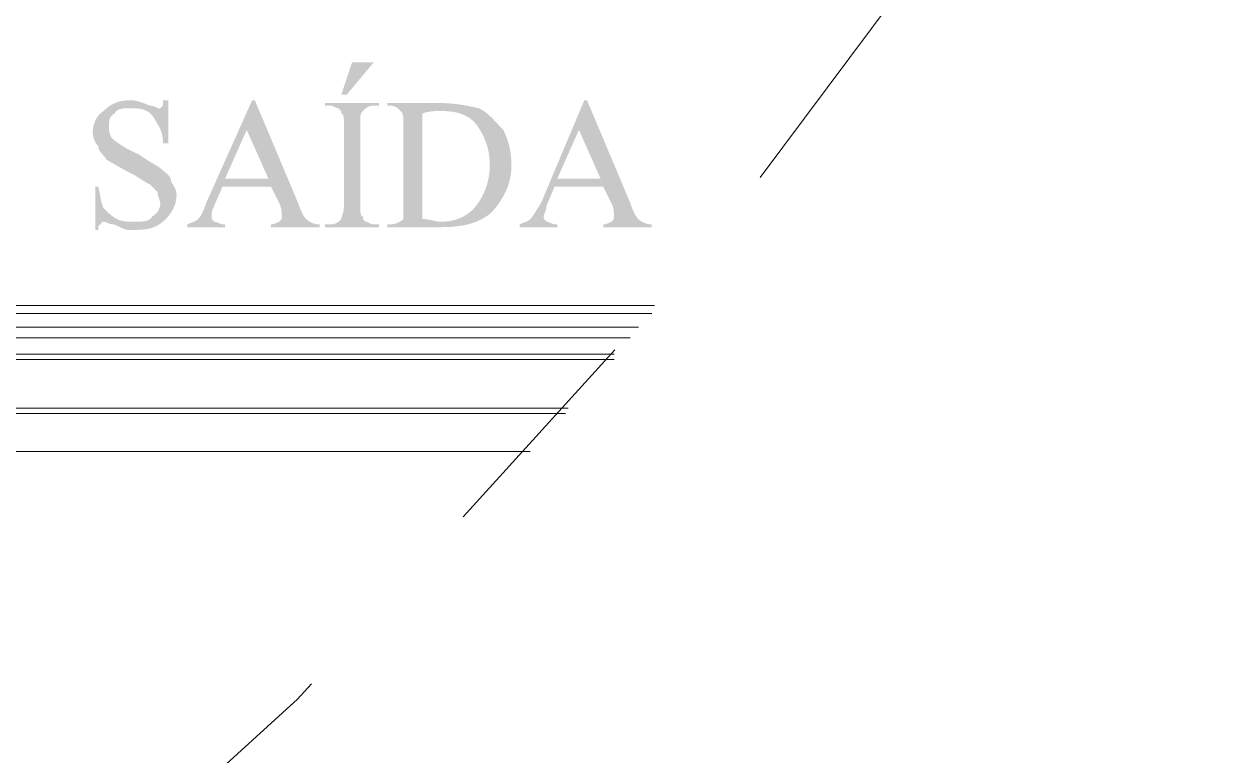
# Model space of a CAD drawing. Header units: metres. Extents: x 2999 to 3164, y 1641 to 1678.
# Drawn here: x 3008.356 to 3008.882, y 1644.201 to 1644.525 of the extents above; entities that cross this region are included whole.
import ezdxf

# ---------------------------------------------------------------- set-up
doc = ezdxf.new("R2010")
doc.units = ezdxf.units.M
doc.linetypes.add('CONTORNO_QUADRO_T', pattern=[0.35, 0.2, -0.15])

msp = doc.modelspace()

# ---------------------------------------------------------------- hatches: boundary and pattern name
at = {"true_color": 0x000007}
h = msp.add_hatch(color=7, dxfattribs=at)
h.paths.add_polyline_path([(3008.41969, 1644.49156), (3008.41969, 1644.4724), (3008.4173, 1644.4724), (3008.4173, 1644.4724), (3008.41729, 1644.47285), (3008.41727, 1644.4733), (3008.41724, 1644.47375), (3008.4172, 1644.47419), (3008.41715, 1644.47463), (3008.41709, 1644.47506), (3008.41702, 1644.47549), (3008.41694, 1644.47591), (3008.41685, 1644.47632), (3008.41676, 1644.47672), (3008.41666, 1644.47711), (3008.41655, 1644.47749), (3008.41643, 1644.47786), (3008.41631, 1644.47821), (3008.41618, 1644.47855), (3008.41605, 1644.47888), (3008.41592, 1644.47919), (3008.41578, 1644.47948), (3008.41564, 1644.47975), (3008.41549, 1644.48), (3008.41535, 1644.48023), (3008.4152, 1644.48044), (3008.41505, 1644.48062), (3008.4149, 1644.48079), (3008.4149, 1644.48079), (3008.41475, 1644.48108), (3008.4146, 1644.48138), (3008.41445, 1644.48168), (3008.4143, 1644.48198), (3008.41414, 1644.48227), (3008.41398, 1644.48256), (3008.41382, 1644.48285), (3008.41366, 1644.48314), (3008.41349, 1644.48342), (3008.41332, 1644.48369), (3008.41314, 1644.48396), (3008.41296, 1644.48423), (3008.41277, 1644.48449), (3008.41257, 1644.48474), (3008.41236, 1644.48498), (3008.41215, 1644.48522), (3008.41193, 1644.48545), (3008.4117, 1644.48567), (3008.41146, 1644.48588), (3008.41121, 1644.48608), (3008.41096, 1644.48627), (3008.41069, 1644.48645), (3008.4104, 1644.48662), (3008.41011, 1644.48677), (3008.40981, 1644.48691), (3008.40951, 1644.48705), (3008.40921, 1644.48717), (3008.40891, 1644.48728), (3008.40862, 1644.48737), (3008.40832, 1644.48746), (3008.40802, 1644.48754), (3008.40772, 1644.48761), (3008.40742, 1644.48768), (3008.40712, 1644.48773), (3008.40682, 1644.48778), (3008.40652, 1644.48782), (3008.40622, 1644.48785), (3008.40592, 1644.48788), (3008.40562, 1644.48791), (3008.40532, 1644.48792), (3008.40502, 1644.48794), (3008.40472, 1644.48795), (3008.40442, 1644.48796), (3008.40413, 1644.48796), (3008.40383, 1644.48797), (3008.40353, 1644.48797), (3008.40323, 1644.48797), (3008.40293, 1644.48797), (3008.40249, 1644.48797), (3008.40206, 1644.48797), (3008.40164, 1644.48796), (3008.40123, 1644.48796), (3008.40084, 1644.48795), (3008.40046, 1644.48793), (3008.40009, 1644.48791), (3008.39974, 1644.48788), (3008.39939, 1644.48784), (3008.39906, 1644.4878), (3008.39874, 1644.48774), (3008.39844, 1644.48767), (3008.39815, 1644.48759), (3008.39786, 1644.48749), (3008.3976, 1644.48738), (3008.39734, 1644.48726), (3008.3971, 1644.48712), (3008.39687, 1644.48696), (3008.39665, 1644.48678), (3008.39644, 1644.48658), (3008.39625, 1644.48636), (3008.39607, 1644.48612), (3008.3959, 1644.48586), (3008.39574, 1644.48557), (3008.39546, 1644.48542), (3008.39519, 1644.48525), (3008.39495, 1644.48507), (3008.39474, 1644.48488), (3008.39454, 1644.48468), (3008.39436, 1644.48447), (3008.3942, 1644.48425), (3008.39406, 1644.48402), (3008.39393, 1644.48379), (3008.39383, 1644.48354), (3008.39373, 1644.48329), (3008.39365, 1644.48303), (3008.39358, 1644.48276), (3008.39352, 1644.48249), (3008.39348, 1644.48222), (3008.39344, 1644.48194), (3008.39341, 1644.48165), (3008.39339, 1644.48136), (3008.39337, 1644.48107), (3008.39336, 1644.48078), (3008.39335, 1644.48048), (3008.39335, 1644.48019), (3008.39335, 1644.47989), (3008.39335, 1644.47959), (3008.39335, 1644.47944), (3008.39335, 1644.47929), (3008.39335, 1644.47914), (3008.39336, 1644.47898), (3008.39336, 1644.47883), (3008.39337, 1644.47867), (3008.39338, 1644.47851), (3008.39339, 1644.47835), (3008.39341, 1644.47818), (3008.39344, 1644.478), (3008.39347, 1644.47783), (3008.3935, 1644.47764), (3008.39354, 1644.47745), (3008.39359, 1644.47725), (3008.39364, 1644.47705), (3008.3937, 1644.47684), (3008.39378, 1644.47662), (3008.39385, 1644.47639), (3008.39394, 1644.47615), (3008.39404, 1644.4759), (3008.39415, 1644.47564), (3008.39427, 1644.47537), (3008.3944, 1644.47509), (3008.39455, 1644.4748), (3008.39472, 1644.47464), (3008.39492, 1644.47445), (3008.39516, 1644.47424), (3008.39543, 1644.47402), (3008.39574, 1644.47377), (3008.39608, 1644.47351), (3008.39645, 1644.47323), (3008.39685, 1644.47294), (3008.39728, 1644.47263), (3008.39774, 1644.47231), (3008.39823, 1644.47199), (3008.39874, 1644.47166), (3008.39927, 1644.47132), (3008.39983, 1644.47097), (3008.40042, 1644.47062), (3008.40102, 1644.47028), (3008.40165, 1644.46993), (3008.40229, 1644.46958), (3008.40296, 1644.46923), (3008.40364, 1644.4689), (3008.40434, 1644.46856), (3008.40505, 1644.46824), (3008.40578, 1644.46792), (3008.40652, 1644.46761), (3008.40711, 1644.46718), (3008.40769, 1644.46676), (3008.40826, 1644.46637), (3008.40881, 1644.466), (3008.40936, 1644.46565), (3008.40989, 1644.46531), (3008.4104, 1644.46499), (3008.41091, 1644.46469), (3008.4114, 1644.46439), (3008.41188, 1644.46411), (3008.41235, 1644.46384), (3008.41281, 1644.46357), (3008.41325, 1644.46332), (3008.41368, 1644.46306), (3008.4141, 1644.46281), (3008.4145, 1644.46256), (3008.41489, 1644.46231), (3008.41528, 1644.46206), (3008.41564, 1644.4618), (3008.416, 1644.46155), (3008.41634, 1644.46128), (3008.41667, 1644.46101), (3008.41699, 1644.46072), (3008.4173, 1644.46043), (3008.41745, 1644.46028), (3008.41762, 1644.46013), (3008.41779, 1644.45998), (3008.41798, 1644.45983), (3008.41817, 1644.45967), (3008.41836, 1644.45951), (3008.41856, 1644.45935), (3008.41876, 1644.45919), (3008.41896, 1644.45902), (3008.41916, 1644.45885), (3008.41935, 1644.45867), (3008.41954, 1644.45849), (3008.41972, 1644.4583), (3008.4199, 1644.4581), (3008.42007, 1644.45789), (3008.42022, 1644.45768), (3008.42037, 1644.45746), (3008.42049, 1644.45723), (3008.42061, 1644.45699), (3008.4207, 1644.45675), (3008.42078, 1644.45649), (3008.42084, 1644.45622), (3008.42088, 1644.45594), (3008.42089, 1644.45564), (3008.42104, 1644.45535), (3008.42119, 1644.45507), (3008.42133, 1644.4548), (3008.42148, 1644.45453), (3008.42162, 1644.45428), (3008.42177, 1644.45403), (3008.42191, 1644.45379), (3008.42204, 1644.45356), (3008.42217, 1644.45333), (3008.4223, 1644.4531), (3008.42242, 1644.45287), (3008.42253, 1644.45265), (3008.42264, 1644.45242), (3008.42274, 1644.4522), (3008.42284, 1644.45197), (3008.42293, 1644.45174), (3008.42301, 1644.4515), (3008.42308, 1644.45126), (3008.42314, 1644.45102), (3008.42319, 1644.45076), (3008.42323, 1644.4505), (3008.42326, 1644.45023), (3008.42328, 1644.44995), (3008.42328, 1644.44966), (3008.42327, 1644.44906), (3008.42323, 1644.44848), (3008.42317, 1644.44792), (3008.42309, 1644.44736), (3008.42299, 1644.44682), (3008.42287, 1644.44629), (3008.42273, 1644.44577), (3008.42257, 1644.44527), (3008.4224, 1644.44477), (3008.42221, 1644.44429), (3008.422, 1644.44383), (3008.42179, 1644.44337), (3008.42155, 1644.44293), (3008.42131, 1644.4425), (3008.42106, 1644.44208), (3008.4208, 1644.44167), (3008.42053, 1644.44128), (3008.42025, 1644.4409), (3008.41997, 1644.44053), (3008.41968, 1644.44018), (3008.41939, 1644.43983), (3008.41909, 1644.4395), (3008.41879, 1644.43919), (3008.41849, 1644.43888), (3008.41804, 1644.43844), (3008.41759, 1644.43803), (3008.41714, 1644.43764), (3008.41669, 1644.43728), (3008.41623, 1644.43694), (3008.41576, 1644.43662), (3008.41529, 1644.43632), (3008.41481, 1644.43604), (3008.41433, 1644.43579), (3008.41383, 1644.43555), (3008.41332, 1644.43534), (3008.41281, 1644.43514), (3008.41228, 1644.43496), (3008.41173, 1644.4348), (3008.41117, 1644.43466), (3008.4106, 1644.43453), (3008.41001, 1644.43443), (3008.4094, 1644.43433), (3008.40877, 1644.43426), (3008.40813, 1644.4342), (3008.40746, 1644.43415), (3008.40677, 1644.43412), (3008.40606, 1644.4341), (3008.40532, 1644.43409), (3008.40517, 1644.43409), (3008.40502, 1644.43409), (3008.40487, 1644.43409), (3008.40472, 1644.43409), (3008.40457, 1644.43409), (3008.40442, 1644.43409), (3008.40428, 1644.43409), (3008.40413, 1644.43409), (3008.40398, 1644.43409), (3008.40383, 1644.43409), (3008.40368, 1644.43409), (3008.40353, 1644.43409), (3008.40338, 1644.43409), (3008.40323, 1644.43409), (3008.40308, 1644.43409), (3008.40293, 1644.43409), (3008.40278, 1644.43409), (3008.40263, 1644.43409), (3008.40248, 1644.43409), (3008.40233, 1644.43409), (3008.40218, 1644.43409), (3008.40203, 1644.43409), (3008.40188, 1644.43409), (3008.40173, 1644.43409), (3008.40158, 1644.4341), (3008.40141, 1644.43412), (3008.40123, 1644.43414), (3008.40104, 1644.43419), (3008.40084, 1644.43424), (3008.40063, 1644.4343), (3008.40041, 1644.43437), (3008.40018, 1644.43445), (3008.39994, 1644.43453), (3008.3997, 1644.43463), (3008.39945, 1644.43473), (3008.39919, 1644.43484), (3008.39892, 1644.43495), (3008.39865, 1644.43508), (3008.39838, 1644.4352), (3008.39809, 1644.43533), (3008.39781, 1644.43547), (3008.39752, 1644.43561), (3008.39723, 1644.43575), (3008.39694, 1644.43589), (3008.39664, 1644.43604), (3008.39634, 1644.43619), (3008.39604, 1644.43634), (3008.39574, 1644.43649), (3008.39545, 1644.43649), (3008.39517, 1644.43651), (3008.3949, 1644.43654), (3008.39464, 1644.43657), (3008.39439, 1644.43662), (3008.39415, 1644.43667), (3008.39393, 1644.43673), (3008.3937, 1644.4368), (3008.39349, 1644.43686), (3008.39329, 1644.43694), (3008.39309, 1644.43701), (3008.3929, 1644.43708), (3008.39272, 1644.43716), (3008.39254, 1644.43723), (3008.39237, 1644.4373), (3008.3922, 1644.43737), (3008.39203, 1644.43744), (3008.39187, 1644.4375), (3008.39171, 1644.43755), (3008.39156, 1644.43759), (3008.39141, 1644.43763), (3008.39126, 1644.43766), (3008.39111, 1644.43768), (3008.39096, 1644.43768), (3008.39081, 1644.43768), (3008.39068, 1644.43766), (3008.39056, 1644.43763), (3008.39045, 1644.43759), (3008.39035, 1644.43755), (3008.39026, 1644.4375), (3008.39018, 1644.43744), (3008.39011, 1644.43737), (3008.39005, 1644.4373), (3008.39, 1644.43723), (3008.38995, 1644.43716), (3008.38991, 1644.43708), (3008.38987, 1644.43701), (3008.38984, 1644.43694), (3008.38982, 1644.43686), (3008.3898, 1644.4368), (3008.38979, 1644.43673), (3008.38978, 1644.43667), (3008.38977, 1644.43662), (3008.38976, 1644.43657), (3008.38976, 1644.43654), (3008.38976, 1644.43651), (3008.38976, 1644.43649), (3008.38976, 1644.43649), (3008.38961, 1644.43648), (3008.38948, 1644.43646), (3008.38936, 1644.43643), (3008.38925, 1644.43639), (3008.38915, 1644.43634), (3008.38907, 1644.43628), (3008.38899, 1644.43621), (3008.38892, 1644.43613), (3008.38885, 1644.43604), (3008.3888, 1644.43595), (3008.38875, 1644.43585), (3008.38871, 1644.43574), (3008.38868, 1644.43562), (3008.38865, 1644.4355), (3008.38862, 1644.43537), (3008.38861, 1644.43524), (3008.38859, 1644.43511), (3008.38858, 1644.43497), (3008.38857, 1644.43483), (3008.38857, 1644.43468), (3008.38856, 1644.43454), (3008.38856, 1644.43439), (3008.38856, 1644.43424), (3008.38856, 1644.43409), (3008.38736, 1644.43409), (3008.38736, 1644.45325), (3008.38856, 1644.45325), (3008.38856, 1644.45325), (3008.3887, 1644.45266), (3008.38884, 1644.4521), (3008.38896, 1644.45156), (3008.38907, 1644.45104), (3008.38917, 1644.45054), (3008.38927, 1644.45007), (3008.38936, 1644.44961), (3008.38945, 1644.44917), (3008.38953, 1644.44874), (3008.38961, 1644.44834), (3008.38968, 1644.44794), (3008.38976, 1644.44756), (3008.38983, 1644.44719), (3008.38991, 1644.44684), (3008.38999, 1644.44649), (3008.39007, 1644.44615), (3008.39015, 1644.44582), (3008.39024, 1644.4455), (3008.39034, 1644.44519), (3008.39045, 1644.44488), (3008.39056, 1644.44457), (3008.39068, 1644.44427), (3008.39081, 1644.44397), (3008.39096, 1644.44367), (3008.39096, 1644.44367), (3008.39111, 1644.44351), (3008.39128, 1644.44335), (3008.39146, 1644.44317), (3008.39165, 1644.44298), (3008.39185, 1644.44279), (3008.39206, 1644.44258), (3008.39228, 1644.44238), (3008.39251, 1644.44216), (3008.39274, 1644.44194), (3008.39299, 1644.44172), (3008.39324, 1644.4415), (3008.3935, 1644.44127), (3008.39376, 1644.44105), (3008.39404, 1644.44083), (3008.39431, 1644.44061), (3008.39459, 1644.44039), (3008.39488, 1644.44017), (3008.39516, 1644.43997), (3008.39546, 1644.43976), (3008.39575, 1644.43957), (3008.39605, 1644.43938), (3008.39634, 1644.4392), (3008.39664, 1644.43904), (3008.39694, 1644.43888), (3008.39724, 1644.43874), (3008.39754, 1644.43861), (3008.39784, 1644.43848), (3008.39814, 1644.43838), (3008.39845, 1644.43828), (3008.39876, 1644.43819), (3008.39907, 1644.43811), (3008.39938, 1644.43804), (3008.3997, 1644.43798), (3008.40002, 1644.43792), (3008.40035, 1644.43787), (3008.40068, 1644.43783), (3008.40102, 1644.4378), (3008.40137, 1644.43777), (3008.40172, 1644.43775), (3008.40209, 1644.43773), (3008.40246, 1644.43771), (3008.40283, 1644.4377), (3008.40322, 1644.43769), (3008.40362, 1644.43769), (3008.40403, 1644.43769), (3008.40445, 1644.43768), (3008.40488, 1644.43768), (3008.40532, 1644.43768), (3008.40563, 1644.43768), (3008.40594, 1644.43768), (3008.40627, 1644.43769), (3008.4066, 1644.43769), (3008.40694, 1644.4377), (3008.40729, 1644.43772), (3008.40763, 1644.43774), (3008.40798, 1644.43777), (3008.40833, 1644.43781), (3008.40868, 1644.43786), (3008.40902, 1644.43791), (3008.40936, 1644.43798), (3008.4097, 1644.43806), (3008.41002, 1644.43816), (3008.41034, 1644.43827), (3008.41064, 1644.43839), (3008.41094, 1644.43853), (3008.41122, 1644.43869), (3008.41148, 1644.43887), (3008.41172, 1644.43907), (3008.41195, 1644.43929), (3008.41216, 1644.43953), (3008.41234, 1644.43979), (3008.41251, 1644.44008), (3008.4128, 1644.44023), (3008.41308, 1644.4404), (3008.41335, 1644.44058), (3008.4136, 1644.44077), (3008.41385, 1644.44097), (3008.41408, 1644.44118), (3008.4143, 1644.4414), (3008.4145, 1644.44163), (3008.4147, 1644.44187), (3008.41488, 1644.44211), (3008.41504, 1644.44236), (3008.4152, 1644.44262), (3008.41534, 1644.44289), (3008.41547, 1644.44316), (3008.41559, 1644.44343), (3008.4157, 1644.44371), (3008.41579, 1644.444), (3008.41587, 1644.44429), (3008.41594, 1644.44458), (3008.416, 1644.44487), (3008.41604, 1644.44517), (3008.41607, 1644.44547), (3008.41609, 1644.44576), (3008.4161, 1644.44606), (3008.41609, 1644.44621), (3008.41607, 1644.44636), (3008.41605, 1644.44652), (3008.41601, 1644.44667), (3008.41596, 1644.44682), (3008.41591, 1644.44698), (3008.41585, 1644.44714), (3008.41579, 1644.44731), (3008.41572, 1644.44747), (3008.41565, 1644.44765), (3008.41557, 1644.44783), (3008.4155, 1644.44801), (3008.41542, 1644.4482), (3008.41535, 1644.4484), (3008.41528, 1644.4486), (3008.41521, 1644.44881), (3008.41515, 1644.44903), (3008.41509, 1644.44926), (3008.41504, 1644.4495), (3008.41499, 1644.44975), (3008.41495, 1644.45001), (3008.41492, 1644.45028), (3008.41491, 1644.45056), (3008.4149, 1644.45085), (3008.41475, 1644.451), (3008.4146, 1644.45115), (3008.41445, 1644.4513), (3008.4143, 1644.45145), (3008.41415, 1644.4516), (3008.414, 1644.45175), (3008.41385, 1644.4519), (3008.4137, 1644.45205), (3008.41355, 1644.4522), (3008.4134, 1644.45235), (3008.41325, 1644.4525), (3008.41311, 1644.45265), (3008.41296, 1644.4528), (3008.41281, 1644.45295), (3008.41266, 1644.4531), (3008.41251, 1644.45325), (3008.41236, 1644.4534), (3008.41221, 1644.45355), (3008.41206, 1644.4537), (3008.41191, 1644.45385), (3008.41176, 1644.454), (3008.41161, 1644.45415), (3008.41146, 1644.4543), (3008.41131, 1644.45444), (3008.41115, 1644.45446), (3008.41098, 1644.45449), (3008.4108, 1644.45455), (3008.41061, 1644.45463), (3008.41039, 1644.45473), (3008.41017, 1644.45486), (3008.40993, 1644.455), (3008.40967, 1644.45515), (3008.40939, 1644.45533), (3008.4091, 1644.45552), (3008.40879, 1644.45572), (3008.40847, 1644.45594), (3008.40812, 1644.45617), (3008.40775, 1644.45641), (3008.40737, 1644.45667), (3008.40696, 1644.45693), (3008.40654, 1644.4572), (3008.40609, 1644.45748), (3008.40562, 1644.45776), (3008.40513, 1644.45805), (3008.40461, 1644.45834), (3008.40408, 1644.45864), (3008.40351, 1644.45893), (3008.40293, 1644.45923), (3008.40234, 1644.45953), (3008.40176, 1644.45983), (3008.40119, 1644.46013), (3008.40063, 1644.46043), (3008.40009, 1644.46072), (3008.39956, 1644.46101), (3008.39904, 1644.4613), (3008.39854, 1644.46158), (3008.39805, 1644.46186), (3008.39757, 1644.46214), (3008.3971, 1644.46241), (3008.39664, 1644.46268), (3008.3962, 1644.46293), (3008.39577, 1644.46319), (3008.39535, 1644.46343), (3008.39495, 1644.46367), (3008.39455, 1644.4639), (3008.39417, 1644.46412), (3008.39381, 1644.46433), (3008.39345, 1644.46453), (3008.39311, 1644.46472), (3008.39278, 1644.4649), (3008.39246, 1644.46506), (3008.39215, 1644.46522), (3008.392, 1644.46551), (3008.39183, 1644.4658), (3008.39165, 1644.46607), (3008.39147, 1644.46633), (3008.39128, 1644.46658), (3008.39109, 1644.46683), (3008.39089, 1644.46707), (3008.39069, 1644.4673), (3008.39049, 1644.46754), (3008.39029, 1644.46776), (3008.3901, 1644.46799), (3008.38991, 1644.46821), (3008.38972, 1644.46844), (3008.38955, 1644.46866), (3008.38938, 1644.46889), (3008.38923, 1644.46912), (3008.38908, 1644.46936), (3008.38895, 1644.4696), (3008.38884, 1644.46984), (3008.38874, 1644.4701), (3008.38867, 1644.47036), (3008.38861, 1644.47063), (3008.38857, 1644.47091), (3008.38856, 1644.47121), (3008.38841, 1644.47136), (3008.38826, 1644.47153), (3008.38811, 1644.47171), (3008.38797, 1644.4719), (3008.38782, 1644.4721), (3008.38768, 1644.47231), (3008.38754, 1644.47253), (3008.38741, 1644.47276), (3008.38728, 1644.473), (3008.38715, 1644.47324), (3008.38703, 1644.47349), (3008.38691, 1644.47375), (3008.38681, 1644.47402), (3008.3867, 1644.47429), (3008.38661, 1644.47456), (3008.38652, 1644.47484), (3008.38644, 1644.47513), (3008.38637, 1644.47542), (3008.38631, 1644.47571), (3008.38626, 1644.476), (3008.38622, 1644.4763), (3008.38619, 1644.4766), (3008.38617, 1644.47689), (3008.38617, 1644.47719), (3008.38617, 1644.47764), (3008.38619, 1644.47809), (3008.38622, 1644.47854), (3008.38627, 1644.47898), (3008.38633, 1644.47943), (3008.38641, 1644.47987), (3008.3865, 1644.48031), (3008.38661, 1644.48074), (3008.38673, 1644.48117), (3008.38688, 1644.4816), (3008.38704, 1644.48202), (3008.38721, 1644.48243), (3008.38741, 1644.48284), (3008.38763, 1644.48324), (3008.38786, 1644.48364), (3008.38812, 1644.48402), (3008.38839, 1644.4844), (3008.38869, 1644.48477), (3008.38901, 1644.48513), (3008.38935, 1644.48548), (3008.38972, 1644.48582), (3008.39011, 1644.48615), (3008.39052, 1644.48647), (3008.39096, 1644.48677), (3008.3914, 1644.48721), (3008.39185, 1644.48762), (3008.3923, 1644.48801), (3008.39276, 1644.48837), (3008.39321, 1644.48872), (3008.39367, 1644.48904), (3008.39413, 1644.48933), (3008.39459, 1644.48961), (3008.39506, 1644.48987), (3008.39553, 1644.4901), (3008.39601, 1644.49032), (3008.39649, 1644.49051), (3008.39698, 1644.49069), (3008.39748, 1644.49085), (3008.39798, 1644.49099), (3008.39849, 1644.49112), (3008.39901, 1644.49123), (3008.39954, 1644.49132), (3008.40008, 1644.49139), (3008.40063, 1644.49146), (3008.40119, 1644.4915), (3008.40176, 1644.49153), (3008.40234, 1644.49155), (3008.40293, 1644.49156), (3008.40323, 1644.49155), (3008.40355, 1644.49154), (3008.40388, 1644.49151), (3008.40421, 1644.49147), (3008.40456, 1644.49142), (3008.40491, 1644.49135), (3008.40527, 1644.49128), (3008.40563, 1644.49121), (3008.406, 1644.49112), (3008.40637, 1644.49102), (3008.40674, 1644.49092), (3008.40712, 1644.49081), (3008.40749, 1644.4907), (3008.40787, 1644.49058), (3008.40824, 1644.49045), (3008.4086, 1644.49032), (3008.40897, 1644.49018), (3008.40933, 1644.49005), (3008.40968, 1644.4899), (3008.41002, 1644.48976), (3008.41036, 1644.48961), (3008.41069, 1644.48946), (3008.411, 1644.48932), (3008.41131, 1644.48917), (3008.4116, 1644.48916), (3008.41188, 1644.48914), (3008.41215, 1644.48911), (3008.41241, 1644.48908), (3008.41265, 1644.48903), (3008.41288, 1644.48898), (3008.4131, 1644.48892), (3008.4133, 1644.48886), (3008.4135, 1644.48879), (3008.41368, 1644.48872), (3008.41385, 1644.48864), (3008.414, 1644.48857), (3008.41415, 1644.48849), (3008.41428, 1644.48842), (3008.4144, 1644.48835), (3008.4145, 1644.48828), (3008.4146, 1644.48821), (3008.41468, 1644.48816), (3008.41475, 1644.4881), (3008.4148, 1644.48806), (3008.41484, 1644.48802), (3008.41488, 1644.48799), (3008.41489, 1644.48797), (3008.4149, 1644.48797), (3008.41504, 1644.48797), (3008.41518, 1644.48797), (3008.4153, 1644.48797), (3008.41541, 1644.48797), (3008.41552, 1644.48798), (3008.41561, 1644.48799), (3008.4157, 1644.488), (3008.41579, 1644.48801), (3008.41587, 1644.48803), (3008.41595, 1644.48806), (3008.41602, 1644.48808), (3008.4161, 1644.48812), (3008.41617, 1644.48816), (3008.41625, 1644.48821), (3008.41633, 1644.48826), (3008.41641, 1644.48832), (3008.41649, 1644.48839), (3008.41658, 1644.48847), (3008.41668, 1644.48856), (3008.41679, 1644.48866), (3008.4169, 1644.48877), (3008.41702, 1644.48889), (3008.41715, 1644.48902), (3008.4173, 1644.48917), (3008.4173, 1644.48917), (3008.4173, 1644.48919), (3008.4173, 1644.48922), (3008.4173, 1644.48926), (3008.4173, 1644.48931), (3008.4173, 1644.48937), (3008.4173, 1644.48944), (3008.4173, 1644.48952), (3008.4173, 1644.48961), (3008.4173, 1644.4897), (3008.4173, 1644.48981), (3008.4173, 1644.48991), (3008.4173, 1644.49003), (3008.4173, 1644.49015), (3008.4173, 1644.49028), (3008.4173, 1644.49041), (3008.4173, 1644.49054), (3008.4173, 1644.49068), (3008.4173, 1644.49082), (3008.4173, 1644.49097), (3008.4173, 1644.49111), (3008.4173, 1644.49126), (3008.4173, 1644.49141), (3008.4173, 1644.49156), (3008.41969, 1644.49156), (3008.4173, 1644.49156)])
h.paths.add_polyline_path([(3008.46519, 1644.45325), (3008.44364, 1644.45325), (3008.44004, 1644.44487), (3008.44004, 1644.44487), (3008.4399, 1644.44457), (3008.43977, 1644.44429), (3008.43965, 1644.44402), (3008.43954, 1644.44376), (3008.43944, 1644.44352), (3008.43935, 1644.44328), (3008.43927, 1644.44305), (3008.4392, 1644.44283), (3008.43914, 1644.44261), (3008.43908, 1644.44241), (3008.43904, 1644.44221), (3008.439, 1644.44202), (3008.43896, 1644.44184), (3008.43893, 1644.44166), (3008.43891, 1644.44149), (3008.43889, 1644.44132), (3008.43888, 1644.44115), (3008.43887, 1644.44099), (3008.43886, 1644.44084), (3008.43885, 1644.44068), (3008.43885, 1644.44053), (3008.43885, 1644.44038), (3008.43885, 1644.44023), (3008.43885, 1644.44008), (3008.43885, 1644.44008), (3008.43885, 1644.43993), (3008.43885, 1644.4398), (3008.43885, 1644.43968), (3008.43885, 1644.43957), (3008.43886, 1644.43946), (3008.43887, 1644.43937), (3008.43888, 1644.43928), (3008.43889, 1644.43919), (3008.43891, 1644.43911), (3008.43893, 1644.43903), (3008.43896, 1644.43896), (3008.439, 1644.43888), (3008.43904, 1644.43881), (3008.43908, 1644.43873), (3008.43914, 1644.43865), (3008.4392, 1644.43857), (3008.43927, 1644.43848), (3008.43935, 1644.43839), (3008.43944, 1644.4383), (3008.43954, 1644.43819), (3008.43965, 1644.43808), (3008.43977, 1644.43796), (3008.4399, 1644.43783), (3008.44004, 1644.43768), (3008.44019, 1644.43768), (3008.44034, 1644.43766), (3008.4405, 1644.43763), (3008.44065, 1644.43759), (3008.4408, 1644.43755), (3008.44096, 1644.4375), (3008.44112, 1644.43744), (3008.44129, 1644.43737), (3008.44145, 1644.4373), (3008.44163, 1644.43723), (3008.44181, 1644.43716), (3008.44199, 1644.43708), (3008.44218, 1644.43701), (3008.44238, 1644.43694), (3008.44258, 1644.43686), (3008.44279, 1644.4368), (3008.44301, 1644.43673), (3008.44324, 1644.43667), (3008.44348, 1644.43662), (3008.44373, 1644.43657), (3008.44399, 1644.43654), (3008.44426, 1644.43651), (3008.44454, 1644.43649), (3008.44483, 1644.43649), (3008.44483, 1644.43529), (3008.42807, 1644.43529), (3008.42807, 1644.43649), (3008.42807, 1644.43649), (3008.42836, 1644.43663), (3008.42865, 1644.43676), (3008.42892, 1644.43688), (3008.42917, 1644.437), (3008.42942, 1644.4371), (3008.42966, 1644.4372), (3008.42989, 1644.43729), (3008.43011, 1644.43737), (3008.43032, 1644.43745), (3008.43053, 1644.43753), (3008.43072, 1644.43761), (3008.43091, 1644.43768), (3008.4311, 1644.43776), (3008.43128, 1644.43783), (3008.43145, 1644.43791), (3008.43162, 1644.43799), (3008.43178, 1644.43808), (3008.43194, 1644.43817), (3008.4321, 1644.43827), (3008.43226, 1644.43837), (3008.43241, 1644.43848), (3008.43256, 1644.4386), (3008.43271, 1644.43874), (3008.43286, 1644.43888), (3008.43286, 1644.43888), (3008.43301, 1644.43904), (3008.43316, 1644.4392), (3008.43331, 1644.43939), (3008.43346, 1644.43958), (3008.43361, 1644.43978), (3008.43376, 1644.44), (3008.43391, 1644.44023), (3008.43406, 1644.44048), (3008.43421, 1644.44073), (3008.43436, 1644.441), (3008.43451, 1644.44128), (3008.43466, 1644.44157), (3008.43481, 1644.44188), (3008.43496, 1644.4422), (3008.43511, 1644.44253), (3008.43525, 1644.44287), (3008.4354, 1644.44323), (3008.43555, 1644.44359), (3008.4357, 1644.44397), (3008.43585, 1644.44437), (3008.436, 1644.44477), (3008.43615, 1644.44519), (3008.4363, 1644.44562), (3008.43645, 1644.44606), (3008.45681, 1644.49156), (3008.458, 1644.49156), (3008.47716, 1644.44606), (3008.47716, 1644.44606), (3008.47731, 1644.44562), (3008.47746, 1644.44519), (3008.47761, 1644.44477), (3008.47776, 1644.44437), (3008.47791, 1644.44397), (3008.47806, 1644.44359), (3008.47821, 1644.44323), (3008.47836, 1644.44287), (3008.47851, 1644.44253), (3008.47866, 1644.4422), (3008.47881, 1644.44188), (3008.47896, 1644.44157), (3008.47911, 1644.44128), (3008.47925, 1644.441), (3008.4794, 1644.44073), (3008.47955, 1644.44048), (3008.4797, 1644.44023), (3008.47985, 1644.44), (3008.48, 1644.43978), (3008.48015, 1644.43958), (3008.4803, 1644.43939), (3008.48045, 1644.4392), (3008.4806, 1644.43904), (3008.48075, 1644.43888), (3008.48075, 1644.43888), (3008.48091, 1644.43873), (3008.48107, 1644.43858), (3008.48125, 1644.43843), (3008.48144, 1644.43829), (3008.48164, 1644.43814), (3008.48186, 1644.438), (3008.48207, 1644.43786), (3008.4823, 1644.43773), (3008.48254, 1644.4376), (3008.48278, 1644.43747), (3008.48304, 1644.43735), (3008.4833, 1644.43723), (3008.48356, 1644.43712), (3008.48383, 1644.43702), (3008.48411, 1644.43693), (3008.48439, 1644.43684), (3008.48467, 1644.43676), (3008.48496, 1644.43669), (3008.48525, 1644.43663), (3008.48555, 1644.43658), (3008.48584, 1644.43654), (3008.48614, 1644.43651), (3008.48644, 1644.43649), (3008.48674, 1644.43649), (3008.48674, 1644.43529), (3008.46519, 1644.43529), (3008.46519, 1644.43649), (3008.46519, 1644.43649), (3008.46534, 1644.43649), (3008.46551, 1644.43651), (3008.46568, 1644.43654), (3008.46587, 1644.43657), (3008.46606, 1644.43662), (3008.46625, 1644.43667), (3008.46645, 1644.43673), (3008.46665, 1644.4368), (3008.46685, 1644.43686), (3008.46705, 1644.43694), (3008.46724, 1644.43701), (3008.46743, 1644.43708), (3008.46762, 1644.43716), (3008.46779, 1644.43723), (3008.46796, 1644.4373), (3008.46811, 1644.43737), (3008.46826, 1644.43744), (3008.46839, 1644.4375), (3008.4685, 1644.43755), (3008.4686, 1644.43759), (3008.46867, 1644.43763), (3008.46873, 1644.43766), (3008.46877, 1644.43768), (3008.46878, 1644.43768), (3008.46878, 1644.43768), (3008.46892, 1644.43783), (3008.46905, 1644.43796), (3008.46917, 1644.43808), (3008.46928, 1644.43819), (3008.46938, 1644.4383), (3008.46947, 1644.43839), (3008.46955, 1644.43848), (3008.46962, 1644.43857), (3008.46968, 1644.43865), (3008.46974, 1644.43873), (3008.46979, 1644.43881), (3008.46983, 1644.43888), (3008.46986, 1644.43896), (3008.46989, 1644.43903), (3008.46991, 1644.43911), (3008.46993, 1644.43919), (3008.46995, 1644.43928), (3008.46996, 1644.43937), (3008.46997, 1644.43946), (3008.46997, 1644.43957), (3008.46997, 1644.43968), (3008.46998, 1644.4398), (3008.46998, 1644.43993), (3008.46998, 1644.44008), (3008.46998, 1644.44023), (3008.46998, 1644.4404), (3008.46997, 1644.44058), (3008.46997, 1644.44077), (3008.46997, 1644.44097), (3008.46996, 1644.44118), (3008.46995, 1644.4414), (3008.46993, 1644.44163), (3008.46991, 1644.44187), (3008.46989, 1644.44211), (3008.46986, 1644.44236), (3008.46983, 1644.44262), (3008.46979, 1644.44289), (3008.46974, 1644.44316), (3008.46968, 1644.44343), (3008.46962, 1644.44371), (3008.46955, 1644.444), (3008.46947, 1644.44429), (3008.46938, 1644.44458), (3008.46928, 1644.44487), (3008.46917, 1644.44517), (3008.46905, 1644.44547), (3008.46892, 1644.44576), (3008.46878, 1644.44606), (3008.46519, 1644.45325), (3008.46878, 1644.44606)])
h.paths.add_polyline_path([(3008.46399, 1644.45684), (3008.45441, 1644.47839), (3008.44483, 1644.45684), (3008.46399, 1644.45684), (3008.44483, 1644.45684)])
h.paths.add_polyline_path([(3008.51308, 1644.43649), (3008.51308, 1644.43529), (3008.48913, 1644.43529), (3008.48913, 1644.43649), (3008.49153, 1644.43649), (3008.49153, 1644.43649), (3008.49182, 1644.43649), (3008.4921, 1644.43651), (3008.49237, 1644.43654), (3008.49263, 1644.43658), (3008.49288, 1644.43663), (3008.49312, 1644.43669), (3008.49335, 1644.43676), (3008.49357, 1644.43684), (3008.49378, 1644.43693), (3008.49398, 1644.43702), (3008.49418, 1644.43712), (3008.49437, 1644.43723), (3008.49455, 1644.43735), (3008.49473, 1644.43747), (3008.49491, 1644.4376), (3008.49507, 1644.43773), (3008.49524, 1644.43786), (3008.4954, 1644.438), (3008.49556, 1644.43814), (3008.49571, 1644.43829), (3008.49586, 1644.43843), (3008.49602, 1644.43858), (3008.49617, 1644.43873), (3008.49632, 1644.43888), (3008.49632, 1644.43888), (3008.49632, 1644.43903), (3008.49634, 1644.43918), (3008.49637, 1644.43933), (3008.4964, 1644.43949), (3008.49645, 1644.43965), (3008.4965, 1644.43982), (3008.49656, 1644.43999), (3008.49663, 1644.44017), (3008.49669, 1644.44035), (3008.49677, 1644.44055), (3008.49684, 1644.44076), (3008.49691, 1644.44098), (3008.49699, 1644.44121), (3008.49706, 1644.44145), (3008.49713, 1644.44171), (3008.4972, 1644.44198), (3008.49727, 1644.44228), (3008.49733, 1644.44258), (3008.49738, 1644.44291), (3008.49742, 1644.44326), (3008.49746, 1644.44363), (3008.49749, 1644.44402), (3008.49751, 1644.44443), (3008.49751, 1644.44487), (3008.49751, 1644.48079), (3008.49751, 1644.48079), (3008.49751, 1644.48108), (3008.49751, 1644.48138), (3008.49751, 1644.48168), (3008.49751, 1644.48197), (3008.4975, 1644.48226), (3008.49749, 1644.48254), (3008.49748, 1644.48282), (3008.49747, 1644.48309), (3008.49745, 1644.48335), (3008.49743, 1644.48361), (3008.4974, 1644.48385), (3008.49736, 1644.48408), (3008.49732, 1644.4843), (3008.49728, 1644.4845), (3008.49722, 1644.48469), (3008.49716, 1644.48486), (3008.49709, 1644.48502), (3008.49701, 1644.48516), (3008.49692, 1644.48528), (3008.49682, 1644.48539), (3008.49671, 1644.48547), (3008.49659, 1644.48553), (3008.49646, 1644.48556), (3008.49632, 1644.48557), (3008.49632, 1644.48557), (3008.49632, 1644.48572), (3008.49632, 1644.48585), (3008.49631, 1644.48597), (3008.49631, 1644.48608), (3008.49631, 1644.48619), (3008.4963, 1644.48629), (3008.49629, 1644.48638), (3008.49627, 1644.48646), (3008.49625, 1644.48654), (3008.49623, 1644.48662), (3008.4962, 1644.4867), (3008.49617, 1644.48677), (3008.49613, 1644.48685), (3008.49608, 1644.48692), (3008.49602, 1644.487), (3008.49596, 1644.48708), (3008.49589, 1644.48717), (3008.49581, 1644.48726), (3008.49572, 1644.48735), (3008.49562, 1644.48746), (3008.49551, 1644.48757), (3008.49539, 1644.48769), (3008.49526, 1644.48783), (3008.49512, 1644.48797), (3008.49497, 1644.48797), (3008.49482, 1644.48799), (3008.49467, 1644.48802), (3008.49452, 1644.48806), (3008.49437, 1644.4881), (3008.49422, 1644.48816), (3008.49407, 1644.48821), (3008.49392, 1644.48828), (3008.49377, 1644.48835), (3008.49362, 1644.48842), (3008.49347, 1644.48849), (3008.49332, 1644.48857), (3008.49317, 1644.48864), (3008.49302, 1644.48872), (3008.49287, 1644.48879), (3008.49272, 1644.48886), (3008.49257, 1644.48892), (3008.49242, 1644.48898), (3008.49228, 1644.48903), (3008.49213, 1644.48908), (3008.49198, 1644.48911), (3008.49183, 1644.48914), (3008.49168, 1644.48916), (3008.49153, 1644.48917), (3008.48913, 1644.48917), (3008.48913, 1644.49036), (3008.51308, 1644.49036), (3008.51308, 1644.48917), (3008.51068, 1644.48917), (3008.51068, 1644.48917), (3008.51039, 1644.48916), (3008.51011, 1644.48914), (3008.50984, 1644.48911), (3008.50958, 1644.48907), (3008.50933, 1644.48902), (3008.50909, 1644.48896), (3008.50886, 1644.48889), (3008.50864, 1644.48881), (3008.50843, 1644.48872), (3008.50823, 1644.48863), (3008.50803, 1644.48853), (3008.50784, 1644.48842), (3008.50766, 1644.4883), (3008.50748, 1644.48818), (3008.5073, 1644.48806), (3008.50714, 1644.48792), (3008.50697, 1644.48779), (3008.50681, 1644.48765), (3008.50665, 1644.48751), (3008.5065, 1644.48736), (3008.50635, 1644.48722), (3008.50619, 1644.48707), (3008.50604, 1644.48692), (3008.50589, 1644.48677), (3008.50589, 1644.48677), (3008.50575, 1644.48662), (3008.50562, 1644.48647), (3008.5055, 1644.48632), (3008.50539, 1644.48616), (3008.50529, 1644.486), (3008.5052, 1644.48584), (3008.50512, 1644.48566), (3008.50505, 1644.48549), (3008.50499, 1644.4853), (3008.50493, 1644.4851), (3008.50489, 1644.48489), (3008.50485, 1644.48468), (3008.50481, 1644.48445), (3008.50478, 1644.4842), (3008.50476, 1644.48394), (3008.50474, 1644.48367), (3008.50473, 1644.48338), (3008.50472, 1644.48307), (3008.50471, 1644.48274), (3008.5047, 1644.48239), (3008.5047, 1644.48202), (3008.5047, 1644.48163), (3008.5047, 1644.48122), (3008.5047, 1644.48079), (3008.5047, 1644.44487), (3008.5047, 1644.44487), (3008.5047, 1644.44457), (3008.5047, 1644.44427), (3008.5047, 1644.44397), (3008.5047, 1644.44368), (3008.50471, 1644.44339), (3008.50472, 1644.44311), (3008.50473, 1644.44283), (3008.50474, 1644.44256), (3008.50476, 1644.4423), (3008.50478, 1644.44205), (3008.50481, 1644.4418), (3008.50485, 1644.44157), (3008.50489, 1644.44136), (3008.50493, 1644.44115), (3008.50499, 1644.44096), (3008.50505, 1644.44079), (3008.50512, 1644.44063), (3008.5052, 1644.44049), (3008.50529, 1644.44037), (3008.50539, 1644.44027), (3008.5055, 1644.44019), (3008.50562, 1644.44013), (3008.50575, 1644.44009), (3008.50589, 1644.44008), (3008.50589, 1644.44008), (3008.50589, 1644.43993), (3008.50589, 1644.4398), (3008.5059, 1644.43968), (3008.5059, 1644.43957), (3008.50591, 1644.43946), (3008.50591, 1644.43937), (3008.50592, 1644.43928), (3008.50594, 1644.43919), (3008.50596, 1644.43911), (3008.50598, 1644.43903), (3008.50601, 1644.43896), (3008.50604, 1644.43888), (3008.50608, 1644.43881), (3008.50613, 1644.43873), (3008.50619, 1644.43865), (3008.50625, 1644.43857), (3008.50632, 1644.43848), (3008.5064, 1644.43839), (3008.50649, 1644.4383), (3008.50659, 1644.43819), (3008.5067, 1644.43808), (3008.50682, 1644.43796), (3008.50695, 1644.43783), (3008.50709, 1644.43768), (3008.50724, 1644.43768), (3008.50739, 1644.43766), (3008.50754, 1644.43763), (3008.50769, 1644.43759), (3008.50784, 1644.43755), (3008.50799, 1644.4375), (3008.50814, 1644.43744), (3008.50829, 1644.43737), (3008.50844, 1644.4373), (3008.50859, 1644.43723), (3008.50874, 1644.43716), (3008.50889, 1644.43708), (3008.50904, 1644.43701), (3008.50919, 1644.43694), (3008.50934, 1644.43686), (3008.50949, 1644.4368), (3008.50964, 1644.43673), (3008.50979, 1644.43667), (3008.50994, 1644.43662), (3008.51008, 1644.43657), (3008.51023, 1644.43654), (3008.51038, 1644.43651), (3008.51053, 1644.43649), (3008.51068, 1644.43649), (3008.51308, 1644.43649), (3008.51068, 1644.43649)])
h.paths.add_polyline_path([(3008.51068, 1644.50832), (3008.49871, 1644.49396), (3008.49632, 1644.49396), (3008.50111, 1644.50832), (3008.51068, 1644.50832), (3008.50111, 1644.50832)])
h.paths.add_polyline_path([(3008.51667, 1644.43529), (3008.51667, 1644.43649), (3008.51787, 1644.43649), (3008.51787, 1644.43649), (3008.51817, 1644.43649), (3008.51847, 1644.43651), (3008.51876, 1644.43654), (3008.51906, 1644.43658), (3008.51935, 1644.43663), (3008.51964, 1644.43669), (3008.51993, 1644.43676), (3008.52022, 1644.43684), (3008.5205, 1644.43693), (3008.52077, 1644.43702), (3008.52104, 1644.43712), (3008.52131, 1644.43723), (3008.52157, 1644.43735), (3008.52182, 1644.43747), (3008.52206, 1644.4376), (3008.5223, 1644.43773), (3008.52253, 1644.43786), (3008.52275, 1644.438), (3008.52296, 1644.43814), (3008.52316, 1644.43829), (3008.52335, 1644.43843), (3008.52353, 1644.43858), (3008.5237, 1644.43873), (3008.52385, 1644.43888), (3008.52385, 1644.43888), (3008.52385, 1644.43904), (3008.52385, 1644.4392), (3008.52385, 1644.43938), (3008.52385, 1644.43957), (3008.52385, 1644.43977), (3008.52385, 1644.43998), (3008.52385, 1644.4402), (3008.52385, 1644.44043), (3008.52385, 1644.44067), (3008.52385, 1644.44091), (3008.52385, 1644.44117), (3008.52385, 1644.44142), (3008.52385, 1644.44169), (3008.52385, 1644.44196), (3008.52385, 1644.44224), (3008.52385, 1644.44252), (3008.52385, 1644.4428), (3008.52385, 1644.44309), (3008.52385, 1644.44338), (3008.52385, 1644.44367), (3008.52385, 1644.44397), (3008.52385, 1644.44427), (3008.52385, 1644.44457), (3008.52385, 1644.44487), (3008.52385, 1644.48079), (3008.52385, 1644.48079), (3008.52385, 1644.48122), (3008.52385, 1644.48163), (3008.52385, 1644.48202), (3008.52385, 1644.48239), (3008.52384, 1644.48274), (3008.52383, 1644.48307), (3008.52382, 1644.48338), (3008.52381, 1644.48367), (3008.52379, 1644.48394), (3008.52377, 1644.4842), (3008.52374, 1644.48445), (3008.5237, 1644.48468), (3008.52366, 1644.48489), (3008.52362, 1644.4851), (3008.52356, 1644.4853), (3008.5235, 1644.48549), (3008.52343, 1644.48566), (3008.52335, 1644.48584), (3008.52326, 1644.486), (3008.52316, 1644.48616), (3008.52305, 1644.48632), (3008.52293, 1644.48647), (3008.5228, 1644.48662), (3008.52266, 1644.48677), (3008.52266, 1644.48677), (3008.52251, 1644.48692), (3008.52236, 1644.48707), (3008.5222, 1644.48722), (3008.52205, 1644.48736), (3008.5219, 1644.48751), (3008.52174, 1644.48765), (3008.52158, 1644.48779), (3008.52141, 1644.48792), (3008.52125, 1644.48806), (3008.52107, 1644.48818), (3008.52089, 1644.4883), (3008.52071, 1644.48842), (3008.52052, 1644.48853), (3008.52032, 1644.48863), (3008.52012, 1644.48872), (3008.51991, 1644.48881), (3008.51969, 1644.48889), (3008.51946, 1644.48896), (3008.51922, 1644.48902), (3008.51897, 1644.48907), (3008.51871, 1644.48911), (3008.51844, 1644.48914), (3008.51816, 1644.48916), (3008.51787, 1644.48917), (3008.51667, 1644.48917), (3008.51667, 1644.49036), (3008.53822, 1644.49036), (3008.53822, 1644.49036), (3008.53926, 1644.49036), (3008.54027, 1644.49034), (3008.54125, 1644.49031), (3008.54222, 1644.49027), (3008.54316, 1644.49022), (3008.54408, 1644.49016), (3008.54497, 1644.49009), (3008.54585, 1644.49001), (3008.5467, 1644.48992), (3008.54754, 1644.48983), (3008.54835, 1644.48972), (3008.54915, 1644.48961), (3008.54992, 1644.4895), (3008.55068, 1644.48938), (3008.55142, 1644.48925), (3008.55214, 1644.48912), (3008.55285, 1644.48899), (3008.55354, 1644.48885), (3008.55422, 1644.48871), (3008.55488, 1644.48856), (3008.55552, 1644.48842), (3008.55615, 1644.48827), (3008.55677, 1644.48812), (3008.55738, 1644.48797), (3008.55738, 1644.48797), (3008.55796, 1644.48766), (3008.55853, 1644.48735), (3008.55907, 1644.48702), (3008.55959, 1644.48668), (3008.56009, 1644.48633), (3008.56058, 1644.48597), (3008.56105, 1644.4856), (3008.5615, 1644.48522), (3008.56194, 1644.48483), (3008.56238, 1644.48444), (3008.5628, 1644.48404), (3008.56321, 1644.48363), (3008.56362, 1644.48321), (3008.56403, 1644.48279), (3008.56443, 1644.48237), (3008.56483, 1644.48194), (3008.56523, 1644.4815), (3008.56563, 1644.48107), (3008.56603, 1644.48062), (3008.56644, 1644.48018), (3008.56686, 1644.47974), (3008.56728, 1644.47929), (3008.56771, 1644.47884), (3008.56815, 1644.47839), (3008.56845, 1644.47779), (3008.56873, 1644.47719), (3008.56899, 1644.47659), (3008.56925, 1644.47599), (3008.56949, 1644.47539), (3008.56972, 1644.47478), (3008.56994, 1644.47417), (3008.57015, 1644.47356), (3008.57034, 1644.47294), (3008.57052, 1644.47232), (3008.57069, 1644.47169), (3008.57085, 1644.47106), (3008.57099, 1644.47042), (3008.57112, 1644.46977), (3008.57124, 1644.46912), (3008.57135, 1644.46846), (3008.57144, 1644.46779), (3008.57152, 1644.46711), (3008.57159, 1644.46642), (3008.57164, 1644.46572), (3008.57169, 1644.46502), (3008.57172, 1644.4643), (3008.57174, 1644.46357), (3008.57174, 1644.46283), (3008.57173, 1644.46193), (3008.57169, 1644.46105), (3008.57163, 1644.46019), (3008.57155, 1644.45933), (3008.57143, 1644.45848), (3008.5713, 1644.45764), (3008.57113, 1644.45682), (3008.57095, 1644.456), (3008.57073, 1644.45519), (3008.5705, 1644.45438), (3008.57024, 1644.45359), (3008.56995, 1644.4528), (3008.56964, 1644.45202), (3008.5693, 1644.45124), (3008.56894, 1644.45047), (3008.56855, 1644.4497), (3008.56814, 1644.44894), (3008.5677, 1644.44818), (3008.56724, 1644.44742), (3008.56676, 1644.44667), (3008.56624, 1644.44592), (3008.56571, 1644.44517), (3008.56515, 1644.44442), (3008.56456, 1644.44367), (3008.56394, 1644.44294), (3008.56329, 1644.44225), (3008.5626, 1644.44159), (3008.56187, 1644.44097), (3008.56111, 1644.44038), (3008.56031, 1644.43983), (3008.55948, 1644.43932), (3008.55862, 1644.43884), (3008.55772, 1644.43839), (3008.55679, 1644.43797), (3008.55583, 1644.43759), (3008.55483, 1644.43723), (3008.55381, 1644.43691), (3008.55275, 1644.43662), (3008.55166, 1644.43636), (3008.55055, 1644.43613), (3008.5494, 1644.43593), (3008.54823, 1644.43576), (3008.54703, 1644.43561), (3008.5458, 1644.43549), (3008.54454, 1644.4354), (3008.54326, 1644.43534), (3008.54195, 1644.4353), (3008.54062, 1644.43529), (3008.51667, 1644.43529), (3008.54062, 1644.43529)])
h.paths.add_polyline_path([(3008.53223, 1644.43888), (3008.53223, 1644.43888), (3008.53268, 1644.43887), (3008.53311, 1644.43886), (3008.53353, 1644.43883), (3008.53394, 1644.43879), (3008.53433, 1644.43875), (3008.53472, 1644.43869), (3008.5351, 1644.43863), (3008.53547, 1644.43857), (3008.53583, 1644.4385), (3008.53619, 1644.43843), (3008.53653, 1644.43836), (3008.53687, 1644.43828), (3008.53721, 1644.43821), (3008.53754, 1644.43813), (3008.53786, 1644.43806), (3008.53818, 1644.43799), (3008.53849, 1644.43793), (3008.5388, 1644.43787), (3008.53911, 1644.43782), (3008.53941, 1644.43777), (3008.53972, 1644.43773), (3008.54002, 1644.43771), (3008.54032, 1644.43769), (3008.54062, 1644.43768), (3008.54062, 1644.43768), (3008.54136, 1644.4377), (3008.54211, 1644.43773), (3008.54286, 1644.4378), (3008.5436, 1644.43788), (3008.54434, 1644.43799), (3008.54507, 1644.43813), (3008.54579, 1644.43829), (3008.54651, 1644.43848), (3008.54722, 1644.43869), (3008.54793, 1644.43893), (3008.54862, 1644.43919), (3008.5493, 1644.43948), (3008.54996, 1644.43979), (3008.55062, 1644.44013), (3008.55126, 1644.44049), (3008.55188, 1644.44088), (3008.55249, 1644.44129), (3008.55307, 1644.44172), (3008.55365, 1644.44219), (3008.5542, 1644.44267), (3008.55473, 1644.44318), (3008.55523, 1644.44372), (3008.55572, 1644.44428), (3008.55618, 1644.44487), (3008.55662, 1644.44547), (3008.55705, 1644.44609), (3008.55747, 1644.44672), (3008.55787, 1644.44736), (3008.55826, 1644.44802), (3008.55863, 1644.44868), (3008.55899, 1644.44936), (3008.55933, 1644.45005), (3008.55965, 1644.45076), (3008.55996, 1644.45148), (3008.56025, 1644.45221), (3008.56052, 1644.45295), (3008.56077, 1644.4537), (3008.56101, 1644.45447), (3008.56122, 1644.45525), (3008.56141, 1644.45604), (3008.56159, 1644.45685), (3008.56174, 1644.45766), (3008.56187, 1644.45849), (3008.56197, 1644.45933), (3008.56206, 1644.46019), (3008.56212, 1644.46105), (3008.56215, 1644.46193), (3008.56217, 1644.46283), (3008.56215, 1644.46372), (3008.56212, 1644.4646), (3008.56206, 1644.46546), (3008.56197, 1644.46632), (3008.56187, 1644.46716), (3008.56174, 1644.46799), (3008.56159, 1644.46881), (3008.56141, 1644.46961), (3008.56122, 1644.4704), (3008.56101, 1644.47118), (3008.56077, 1644.47195), (3008.56052, 1644.4727), (3008.56025, 1644.47345), (3008.55996, 1644.47418), (3008.55965, 1644.47489), (3008.55933, 1644.4756), (3008.55899, 1644.47629), (3008.55863, 1644.47697), (3008.55826, 1644.47764), (3008.55787, 1644.47829), (3008.55747, 1644.47893), (3008.55705, 1644.47956), (3008.55662, 1644.48018), (3008.55618, 1644.48079), (3008.55572, 1644.48137), (3008.55523, 1644.48191), (3008.55473, 1644.48242), (3008.5542, 1644.48289), (3008.55365, 1644.48333), (3008.55307, 1644.48374), (3008.55249, 1644.48412), (3008.55188, 1644.48447), (3008.55126, 1644.48478), (3008.55062, 1644.48507), (3008.54996, 1644.48534), (3008.5493, 1644.48557), (3008.54862, 1644.48579), (3008.54793, 1644.48597), (3008.54722, 1644.48614), (3008.54651, 1644.48628), (3008.54579, 1644.48641), (3008.54507, 1644.48651), (3008.54434, 1644.48659), (3008.5436, 1644.48666), (3008.54286, 1644.48671), (3008.54211, 1644.48675), (3008.54136, 1644.48677), (3008.54062, 1644.48677), (3008.54031, 1644.48677), (3008.53999, 1644.48677), (3008.53967, 1644.48677), (3008.53933, 1644.48677), (3008.53898, 1644.48676), (3008.53863, 1644.48675), (3008.53827, 1644.48674), (3008.53791, 1644.48673), (3008.53754, 1644.48671), (3008.53717, 1644.48668), (3008.5368, 1644.48666), (3008.53642, 1644.48662), (3008.53605, 1644.48658), (3008.53568, 1644.48653), (3008.53531, 1644.48648), (3008.53494, 1644.48642), (3008.53458, 1644.48635), (3008.53422, 1644.48627), (3008.53387, 1644.48618), (3008.53352, 1644.48608), (3008.53318, 1644.48597), (3008.53286, 1644.48585), (3008.53254, 1644.48572), (3008.53223, 1644.48557), (3008.53223, 1644.48557)])
h.paths.add_polyline_path([(3008.53223, 1644.43888), (3008.53223, 1644.48557)])
h.paths.add_polyline_path([(3008.61245, 1644.45325), (3008.5909, 1644.45325), (3008.58731, 1644.44487), (3008.58731, 1644.44487), (3008.5873, 1644.44457), (3008.58729, 1644.44429), (3008.58726, 1644.44402), (3008.58722, 1644.44376), (3008.58718, 1644.44352), (3008.58712, 1644.44328), (3008.58706, 1644.44305), (3008.587, 1644.44283), (3008.58693, 1644.44261), (3008.58686, 1644.44241), (3008.58679, 1644.44221), (3008.58671, 1644.44202), (3008.58664, 1644.44184), (3008.58656, 1644.44166), (3008.58649, 1644.44149), (3008.58642, 1644.44132), (3008.58636, 1644.44115), (3008.5863, 1644.44099), (3008.58625, 1644.44084), (3008.5862, 1644.44068), (3008.58616, 1644.44053), (3008.58614, 1644.44038), (3008.58612, 1644.44023), (3008.58611, 1644.44008), (3008.58611, 1644.44008), (3008.58611, 1644.43993), (3008.58611, 1644.4398), (3008.58611, 1644.43968), (3008.58612, 1644.43957), (3008.58612, 1644.43946), (3008.58613, 1644.43937), (3008.58614, 1644.43928), (3008.58616, 1644.43919), (3008.58618, 1644.43911), (3008.5862, 1644.43903), (3008.58623, 1644.43896), (3008.58626, 1644.43888), (3008.5863, 1644.43881), (3008.58635, 1644.43873), (3008.5864, 1644.43865), (3008.58647, 1644.43857), (3008.58654, 1644.43848), (3008.58662, 1644.43839), (3008.58671, 1644.4383), (3008.58681, 1644.43819), (3008.58691, 1644.43808), (3008.58703, 1644.43796), (3008.58717, 1644.43783), (3008.58731, 1644.43768), (3008.58746, 1644.43768), (3008.58761, 1644.43766), (3008.58776, 1644.43763), (3008.58791, 1644.43759), (3008.58807, 1644.43755), (3008.58823, 1644.4375), (3008.58839, 1644.43744), (3008.58855, 1644.43737), (3008.58872, 1644.4373), (3008.58889, 1644.43723), (3008.58907, 1644.43716), (3008.58926, 1644.43708), (3008.58945, 1644.43701), (3008.58964, 1644.43694), (3008.58985, 1644.43686), (3008.59006, 1644.4368), (3008.59028, 1644.43673), (3008.59051, 1644.43667), (3008.59075, 1644.43662), (3008.591, 1644.43657), (3008.59125, 1644.43654), (3008.59152, 1644.43651), (3008.59181, 1644.43649), (3008.5921, 1644.43649), (3008.5921, 1644.43529), (3008.57534, 1644.43529), (3008.57534, 1644.43649), (3008.57534, 1644.43649), (3008.57563, 1644.43663), (3008.57591, 1644.43676), (3008.57618, 1644.43688), (3008.57644, 1644.437), (3008.57669, 1644.4371), (3008.57693, 1644.4372), (3008.57716, 1644.43729), (3008.57738, 1644.43737), (3008.57759, 1644.43745), (3008.57779, 1644.43753), (3008.57799, 1644.43761), (3008.57818, 1644.43768), (3008.57836, 1644.43776), (3008.57854, 1644.43783), (3008.57872, 1644.43791), (3008.57888, 1644.43799), (3008.57905, 1644.43808), (3008.57921, 1644.43817), (3008.57937, 1644.43827), (3008.57952, 1644.43837), (3008.57967, 1644.43848), (3008.57983, 1644.4386), (3008.57998, 1644.43874), (3008.58013, 1644.43888), (3008.58013, 1644.43888), (3008.58028, 1644.43904), (3008.58043, 1644.4392), (3008.58058, 1644.43939), (3008.58073, 1644.43958), (3008.58088, 1644.43978), (3008.58104, 1644.44), (3008.5812, 1644.44023), (3008.58137, 1644.44048), (3008.58154, 1644.44073), (3008.58171, 1644.441), (3008.58189, 1644.44128), (3008.58207, 1644.44157), (3008.58226, 1644.44188), (3008.58246, 1644.4422), (3008.58266, 1644.44253), (3008.58288, 1644.44287), (3008.5831, 1644.44323), (3008.58332, 1644.44359), (3008.58356, 1644.44397), (3008.58381, 1644.44437), (3008.58407, 1644.44477), (3008.58434, 1644.44519), (3008.58462, 1644.44562), (3008.58491, 1644.44606), (3008.60407, 1644.49156), (3008.60527, 1644.49156), (3008.62443, 1644.44606), (3008.62443, 1644.44606), (3008.62457, 1644.44562), (3008.62472, 1644.44519), (3008.62487, 1644.44477), (3008.62502, 1644.44437), (3008.62517, 1644.44397), (3008.62532, 1644.44359), (3008.62547, 1644.44323), (3008.62562, 1644.44287), (3008.62577, 1644.44253), (3008.62592, 1644.4422), (3008.62607, 1644.44188), (3008.62622, 1644.44157), (3008.62637, 1644.44128), (3008.62652, 1644.441), (3008.62667, 1644.44073), (3008.62682, 1644.44048), (3008.62697, 1644.44023), (3008.62712, 1644.44), (3008.62727, 1644.43978), (3008.62742, 1644.43958), (3008.62757, 1644.43939), (3008.62772, 1644.4392), (3008.62787, 1644.43904), (3008.62802, 1644.43888), (3008.62802, 1644.43888), (3008.62817, 1644.43873), (3008.62834, 1644.43858), (3008.62852, 1644.43843), (3008.62871, 1644.43829), (3008.62891, 1644.43814), (3008.62912, 1644.438), (3008.62934, 1644.43786), (3008.62957, 1644.43773), (3008.62981, 1644.4376), (3008.63005, 1644.43747), (3008.6303, 1644.43735), (3008.63056, 1644.43723), (3008.63083, 1644.43712), (3008.6311, 1644.43702), (3008.63137, 1644.43693), (3008.63165, 1644.43684), (3008.63194, 1644.43676), (3008.63223, 1644.43669), (3008.63252, 1644.43663), (3008.63281, 1644.43658), (3008.63311, 1644.43654), (3008.63341, 1644.43651), (3008.6337, 1644.43649), (3008.634, 1644.43649), (3008.634, 1644.43529), (3008.61245, 1644.43529), (3008.61245, 1644.43649), (3008.61245, 1644.43649), (3008.61261, 1644.43649), (3008.61277, 1644.43651), (3008.61295, 1644.43654), (3008.61313, 1644.43657), (3008.61332, 1644.43662), (3008.61352, 1644.43667), (3008.61372, 1644.43673), (3008.61392, 1644.4368), (3008.61411, 1644.43686), (3008.61431, 1644.43694), (3008.61451, 1644.43701), (3008.6147, 1644.43708), (3008.61488, 1644.43716), (3008.61506, 1644.43723), (3008.61522, 1644.4373), (3008.61538, 1644.43737), (3008.61552, 1644.43744), (3008.61565, 1644.4375), (3008.61576, 1644.43755), (3008.61586, 1644.43759), (3008.61594, 1644.43763), (3008.616, 1644.43766), (3008.61603, 1644.43768), (3008.61604, 1644.43768), (3008.61604, 1644.43768), (3008.61619, 1644.43783), (3008.61632, 1644.43796), (3008.61644, 1644.43808), (3008.61655, 1644.43819), (3008.61665, 1644.4383), (3008.61674, 1644.43839), (3008.61682, 1644.43848), (3008.61689, 1644.43857), (3008.61695, 1644.43865), (3008.617, 1644.43873), (3008.61705, 1644.43881), (3008.61709, 1644.43888), (3008.61713, 1644.43896), (3008.61715, 1644.43903), (3008.61718, 1644.43911), (3008.6172, 1644.43919), (3008.61721, 1644.43928), (3008.61722, 1644.43937), (3008.61723, 1644.43946), (3008.61724, 1644.43957), (3008.61724, 1644.43968), (3008.61724, 1644.4398), (3008.61724, 1644.43993), (3008.61724, 1644.44008), (3008.61724, 1644.44023), (3008.61724, 1644.4404), (3008.61724, 1644.44058), (3008.61724, 1644.44077), (3008.61723, 1644.44097), (3008.61722, 1644.44118), (3008.61721, 1644.4414), (3008.6172, 1644.44163), (3008.61718, 1644.44187), (3008.61715, 1644.44211), (3008.61713, 1644.44236), (3008.61709, 1644.44262), (3008.61705, 1644.44289), (3008.617, 1644.44316), (3008.61695, 1644.44343), (3008.61689, 1644.44371), (3008.61682, 1644.444), (3008.61674, 1644.44429), (3008.61665, 1644.44458), (3008.61655, 1644.44487), (3008.61644, 1644.44517), (3008.61632, 1644.44547), (3008.61619, 1644.44576), (3008.61604, 1644.44606), (3008.61245, 1644.45325), (3008.61604, 1644.44606)])
h.paths.add_polyline_path([(3008.61126, 1644.45684), (3008.60168, 1644.47839), (3008.5921, 1644.45684), (3008.61126, 1644.45684), (3008.5921, 1644.45684)])

# ---------------------------------------------------------------- linework, layer by layer
at = {"color": 7, "linetype": 'Continuous', "lineweight": 20, "true_color": 0x000007}
for points in [[(3008.62802, 1644.39099), (3008.07966, 1644.39099), (3008.07966, 1644.4293)], [(3008.09044, 1644.40057), (3008.6352, 1644.40057), (3008.6352, 1644.40057)], [(3008.08685, 1644.39698), (3008.634, 1644.39698), (3008.634, 1644.39698)], [(3008.62443, 1644.3862), (3007.32538, 1644.3862), (3007.32538, 1644.3862)], [(3008.61724, 1644.37902), (3007.32538, 1644.37902), (3007.32538, 1644.37902)], [(3008.61724, 1644.37662), (3007.32418, 1644.37662), (3007.32418, 1644.37662)], [(3008.59689, 1644.35507), (3007.24276, 1644.35507), (3007.24276, 1644.35507)], [(3008.59569, 1644.35268), (3008.13115, 1644.35268), (3008.13115, 1644.35268)], [(3008.58013, 1644.33591), (3008.13115, 1644.33591), (3008.13115, 1644.33591)]]:
    msp.add_lwpolyline(points, dxfattribs=at)
at = {"color": 30, "linetype": 'CONTORNO_QUADRO_T', "lineweight": 20, "ltscale": 0.1}
msp.add_open_spline([(3009.30089, 1646.21565), (3009.30089, 1647.76852), (3008.04135, 1649.02806), (3006.48728, 1649.02806), (3006.48728, 1649.02806), (3004.9344, 1649.02806), (3003.67487, 1647.76852), (3003.67487, 1646.21565), (3003.67487, 1646.21565), (3003.67487, 1644.66157), (3004.9344, 1643.40203), (3006.48728, 1643.40203), (3006.48728, 1643.40203), (3008.04135, 1643.40203), (3009.30089, 1644.66157), (3009.30089, 1646.21565)], degree=3, knots=[0, 0, 0, 0, 0.0625, 0.0625, 0.0625, 0.062501, 0.125, 0.125, 0.125, 0.125001, 0.1875, 0.1875, 0.1875, 0.187501, 1, 1, 1, 1], dxfattribs=at)

doc.saveas('drawing.dxf')
